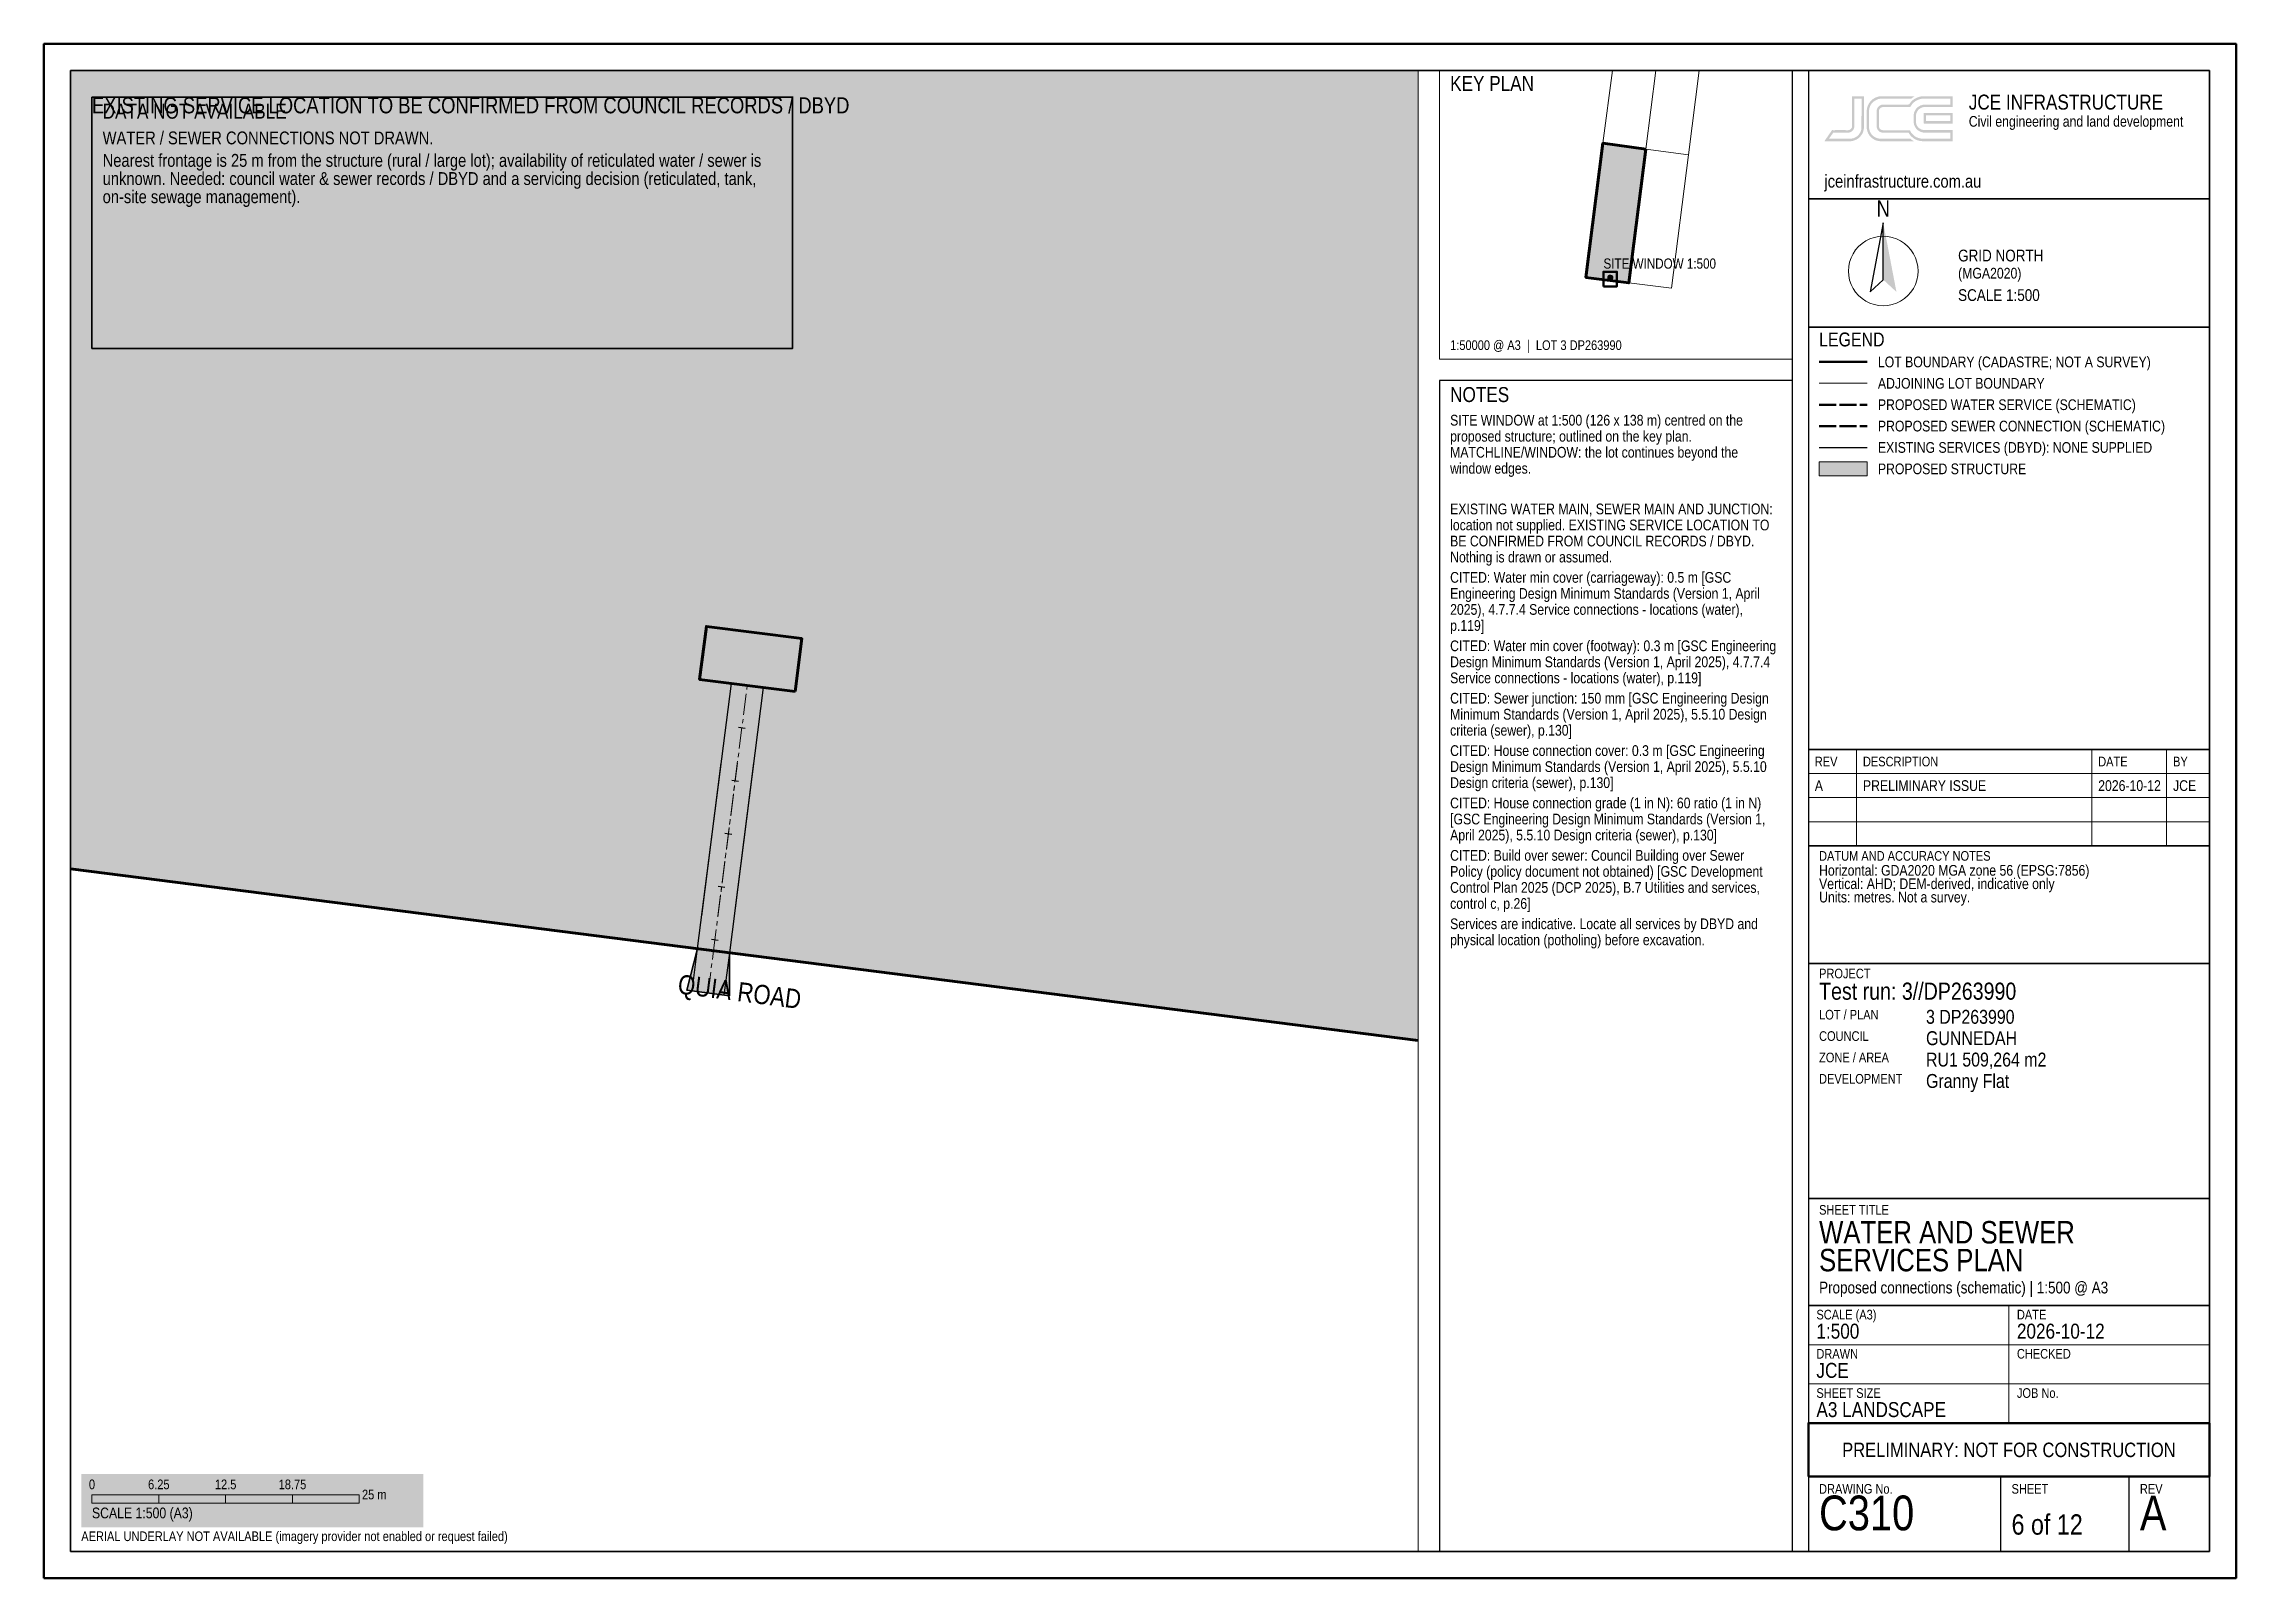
# Paper-space layout 'C310' of a CAD drawing. Header units: metres, sheet in millimetres. Extents: x 5 to 415, y 5 to 292.
# The model-space entities are those that its viewports show. They can reach past a viewport. Long polylines and large blocks are cut down to what shows.
import ezdxf
from ezdxf.enums import TextEntityAlignment as Align

# ---------------------------------------------------------------- set-up
doc = ezdxf.new("R2010")
doc.units = ezdxf.units.M
doc.header["$LTSCALE"] = 2.5
doc.linetypes.add('CENTER', pattern=[5.08, 3.175, -0.635, 0.635, -0.635])
doc.linetypes.add('DASHED', pattern=[1.524, 1.27, -0.254])
for name, color, linetype, lineweight in [('A-BLDG-SLAB', 5, 'CONTINUOUS', 50), ('C-ANNO-LOGO', 2, 'CONTINUOUS', 13), ('C-ANNO-NOTE', 7, 'CONTINUOUS', 18), ('C-ANNO-NRTH', 7, 'CONTINUOUS', 18), ('C-ANNO-ROAD', 7, 'CONTINUOUS', 25), ('C-ANNO-STMP', 1, 'CONTINUOUS', 35), ('C-ANNO-TABL', 7, 'CONTINUOUS', 18), ('C-ANNO-TTLB', 7, 'CONTINUOUS', 25), ('C-ANNO-WNDW', 1, 'CONTINUOUS', 35), ('C-DATA-NONE', 1, 'CONTINUOUS', 25), ('C-DRIV-CNTR', 6, 'CENTER', 18), ('C-DRIV-XOVR', 7, 'CONTINUOUS', 35), ('C-PROP-ADJN', 9, 'CONTINUOUS', 13), ('C-PROP-BDY', 3, 'CONTINUOUS', 50), ('C-UTIL-OTHR', 8, 'CONTINUOUS', 25), ('C-UTIL-SEWR', 3, 'CONTINUOUS', 25), ('C-UTIL-WATR', 5, 'CONTINUOUS', 25)]:
    doc.layers.add(name, color=color, linetype=linetype, lineweight=lineweight)
doc.layers.add('C-ANNO-VPRT', color=7, linetype='CONTINUOUS', lineweight=13, plot=False)
doc.styles.add('ARIAL NARROW', font='arialn.ttf')

msp = doc.modelspace()

# ---------------------------------------------------------------- hatches: boundary and pattern name
at = {"layer": 'A-BLDG-SLAB', "true_color": 0x1a33b2}
for points in [[(227880.51, 6571855.95), (227879.87, 6571853.68), (227879.01, 6571851.49), (227877.95, 6571849.39), (227876.68, 6571847.4), (227875.22, 6571845.55), (227873.59, 6571843.85), (227871.8, 6571842.32), (227869.87, 6571840.97), (227867.82, 6571839.82), (227865.66, 6571838.88), (227863.42, 6571838.15), (227861.12, 6571837.64), (227858.78, 6571837.36), (227856.43, 6571837.31), (227854.08, 6571837.49), (227845.15, 6571838.63), (227842.83, 6571839.04), (227840.56, 6571839.68), (227838.37, 6571840.54), (227836.27, 6571841.61), (227834.29, 6571842.87), (227832.44, 6571844.33), (227830.74, 6571845.96), (227829.2, 6571847.75), (227827.86, 6571849.68), (227826.7, 6571851.74), (227825.76, 6571853.89), (227825.03, 6571856.13), (227824.52, 6571858.43), (227824.24, 6571860.77), (227824.19, 6571863.13), (227824.38, 6571865.47), (227825.01, 6571870.43), (227825.42, 6571872.75), (227826.06, 6571875.02), (227826.91, 6571877.21), (227827.98, 6571879.31), (227829.25, 6571881.3), (227830.71, 6571883.15), (227832.34, 6571884.85), (227834.13, 6571886.38), (227836.06, 6571887.73), (227838.11, 6571888.88), (227840.27, 6571889.83), (227842.51, 6571890.56), (227844.81, 6571891.06), (227847.15, 6571891.34), (227849.5, 6571891.39), (227851.85, 6571891.21), (227860.78, 6571890.07), (227863.1, 6571889.66), (227865.36, 6571889.02), (227867.56, 6571888.16), (227869.66, 6571887.1), (227871.64, 6571885.83), (227873.49, 6571884.37), (227875.19, 6571882.74), (227876.72, 6571880.95), (227878.07, 6571879.02), (227879.22, 6571876.97), (227880.17, 6571874.81), (227880.9, 6571872.57), (227881.41, 6571870.27), (227881.69, 6571867.93), (227881.73, 6571865.58), (227881.55, 6571863.23), (227880.92, 6571858.27)], [(227848.18, 6571862.44), (227848.82, 6571867.4), (227857.74, 6571866.26), (227857.11, 6571861.3)]]:
    msp.add_hatch(color=7, dxfattribs=at).paths.add_polyline_path(points)
at = {"layer": 'A-BLDG-SLAB', "true_color": 0xc7d6ff, "transparency": 33554623}
msp.add_hatch(color=7, dxfattribs=at).paths.add_polyline_path([(227848.18, 6571862.44), (227848.82, 6571867.4), (227857.74, 6571866.26), (227857.11, 6571861.3)])
msp.add_hatch(color=7, dxfattribs=at).paths.add_polyline_path([(227848.18, 6571862.44), (227848.82, 6571867.4), (227857.74, 6571866.26), (227857.11, 6571861.3)])
at = {"layer": 'C-DRIV-XOVR', "true_color": 0xdbdbdb, "transparency": 33554610}
for points in [[(227851.16, 6571862.06), (227854.14, 6571861.68), (227850.98, 6571836.88), (227850.47, 6571832.91), (227847.49, 6571833.29), (227848, 6571837.26)], [(227851.16, 6571862.06), (227854.14, 6571861.68), (227850.98, 6571836.88), (227850.47, 6571832.91), (227847.49, 6571833.29), (227848, 6571837.26)], [(227850.24, 6571854.81), (227853.26, 6571854.81), (227851.39, 6571840.11), (227848.36, 6571840.11)]]:
    msp.add_hatch(color=7, dxfattribs=at).paths.add_polyline_path(points)
at = {"layer": 'C-DRIV-XOVR', "true_color": 0xbfbfbf, "transparency": 33554572}
msp.add_hatch(color=7, dxfattribs=at).paths.add_polyline_path([(227850.97, 6571832.85), (227847, 6571833.36), (227848, 6571837.26), (227850.98, 6571836.88)])
msp.add_hatch(color=7, dxfattribs=at).paths.add_polyline_path([(227850.97, 6571832.85), (227847, 6571833.36), (227848, 6571837.26), (227850.98, 6571836.88)])
at = {"layer": 'C-PROP-BDY', "true_color": 0xffe633, "transparency": 33554521}
msp.add_hatch(color=7, dxfattribs=at).paths.add_polyline_path([(228025.27, 6571814.67), (227673.7, 6571859.47), (227625.75, 6571865.58), (227784.61, 6573120), (228184.96, 6573064.69)])
at = {"layer": 'C-PROP-BDY', "true_color": 0xe6f5e0}
msp.add_hatch(color=7, dxfattribs=at).paths.add_polyline_path([(228025.27, 6571814.67), (227673.7, 6571859.47), (227625.75, 6571865.58), (227784.61, 6573120), (228184.96, 6573064.69)])

# ---------------------------------------------------------------- linework, layer by layer
at = {"layer": 'A-BLDG-SLAB', "lineweight": 60, "true_color": 0x14339e}
msp.add_lwpolyline([(227857.11, 6571861.3), (227848.18, 6571862.44), (227848.82, 6571867.4), (227857.74, 6571866.26)], close=True, dxfattribs=at)
at = {"layer": 'C-DRIV-CNTR', "lineweight": 13}
for points in [[(227848.98, 6571833.1), (227849.49, 6571837.07), (227852.65, 6571861.87)], [(227849.9, 6571840.31), (227851.72, 6571854.61)]]:
    msp.add_lwpolyline(points, dxfattribs=at)
at = {"layer": 'C-DRIV-CNTR', "linetype": 'CONTINUOUS', "lineweight": 25}
for points in [[(227852.46, 6571857.86), (227851.83, 6571857.94)], [(227851.83, 6571852.9), (227851.19, 6571852.98)], [(227851.2, 6571847.94), (227850.56, 6571848.02)], [(227850.56, 6571842.98), (227849.93, 6571843.06)], [(227849.93, 6571838.02), (227849.3, 6571838.1)], [(227849.3, 6571833.06), (227848.67, 6571833.14)]]:
    msp.add_lwpolyline(points, dxfattribs=at)
at = {"layer": 'C-DRIV-XOVR', "lineweight": 30}
msp.add_lwpolyline([(227848, 6571837.26), (227851.16, 6571862.06), (227854.14, 6571861.68), (227850.98, 6571836.88), (227850.47, 6571832.91), (227847.49, 6571833.29)], close=True, dxfattribs=at)
for points in [[(227848.39, 6571840.31), (227850.21, 6571854.61)], [(227853.23, 6571854.61), (227851.41, 6571840.31)]]:
    msp.add_lwpolyline(points, dxfattribs=at)
at = {"layer": 'C-DRIV-XOVR', "lineweight": 35}
msp.add_lwpolyline([(227850.98, 6571836.88), (227848, 6571837.26), (227847, 6571833.36), (227850.97, 6571832.85)], close=True, dxfattribs=at)
at = {"layer": 'C-PROP-ADJN', "lineweight": 9, "true_color": 0x737373}
for points in [[(227891.52, 6573950.44), (227784.61, 6573120), (228184.96, 6573064.69), (228298.12, 6573950.44)], [(228298.12, 6573950.44), (228184.96, 6573064.69), (228584.43, 6573013.67), (228704.08, 6573950.44)]]:
    msp.add_lwpolyline(points, dxfattribs=at)
at = {"layer": 'C-PROP-ADJN', "lineweight": 9, "true_color": 0x4c4c4c}
for points in [[(227882.02, 6573876.61), (227784.61, 6573120), (228184.96, 6573064.69), (228288.69, 6573876.61)], [(228288.69, 6573876.61), (228184.96, 6573064.69), (228584.43, 6573013.67), (228694.65, 6573876.61)]]:
    msp.add_lwpolyline(points, dxfattribs=at)
msp.add_lwpolyline([(228584.43, 6573013.67), (228184.96, 6573064.69), (228025.27, 6571814.67), (228424.78, 6571763.77)], close=True, dxfattribs=at)
at = {"layer": 'C-PROP-BDY', "lineweight": 60}
msp.add_lwpolyline([(228184.96, 6573064.69), (227784.61, 6573120), (227625.75, 6571865.58), (227673.7, 6571859.47), (228025.27, 6571814.67)], close=True, dxfattribs=at)
at = {"layer": 'C-PROP-BDY', "lineweight": 35}
msp.add_lwpolyline([(228184.96, 6573064.69), (227784.61, 6573120), (227625.75, 6571865.58), (227673.7, 6571859.47), (228025.27, 6571814.67)], close=True, dxfattribs=at)
at = {"layer": 'C-PROP-BDY', "lineweight": 50}
for points in [[(227787.87, 6571844.92), (227916.87, 6571828.49)], [(227824.77, 6571840.22), (227876.37, 6571833.65)]]:
    msp.add_lwpolyline(points, dxfattribs=at)

psp = doc.layouts.new('C310')

# ---------------------------------------------------------------- hatches: boundary and pattern name
at = {"layer": 'A-BLDG-SLAB', "true_color": 0xc7d6ff, "transparency": 33554585}
psp.add_hatch(color=7, dxfattribs=at).paths.add_polyline_path([(337, 211.2), (346, 211.2), (346, 213.8), (337, 213.8)])
at = {"layer": 'C-ANNO-LOGO', "true_color": 0xc79929}
h = psp.add_hatch(color=7, dxfattribs=at)
h.paths.add_polyline_path([(345.37, 282.21), (343.18, 282.21), (343.18, 276.57), (343.12, 276.31), (342.96, 276.08), (342.68, 275.9), (342.43, 275.85), (340.09, 275.86), (339.88, 275.84), (339.43, 275.86), (338.08, 273.92), (338.02, 273.79), (342.91, 273.78), (343.14, 273.81), (343.49, 273.89), (344.02, 274.11), (344.42, 274.38), (344.68, 274.64), (344.94, 274.95), (345.18, 275.38), (345.28, 275.7), (345.38, 276.15)])
h.paths.add_polyline_path([(344.92, 281.76), (344.95, 281.7), (344.92, 276.05), (344.76, 275.53), (344.47, 275.07), (344.11, 274.71), (343.76, 274.49), (343.43, 274.35), (343.03, 274.26), (342.68, 274.24), (342.32, 274.26), (342.04, 274.24), (338.88, 274.25), (338.87, 274.28), (339.65, 275.39), (342.56, 275.39), (342.97, 275.53), (343.19, 275.69), (343.36, 275.87), (343.49, 276.09), (343.59, 276.39), (343.6, 281.73), (343.63, 281.76)], flags=16)
psp.add_hatch(color=7, dxfattribs=at).paths.add_polyline_path([(346.68, 281.33), (346.34, 280.89), (346.16, 280.55), (346.02, 280.18), (345.94, 279.82), (345.92, 279.59), (345.92, 276.15), (346.02, 275.66), (346.21, 275.19), (346.49, 274.76), (346.76, 274.48), (347.07, 274.23), (347.45, 274.02), (347.78, 273.89), (348.19, 273.81), (348.48, 273.78), (354.69, 273.79), (354.67, 273.84), (354.4, 273.99), (354.08, 274.25), (348.52, 274.24), (348.15, 274.29), (347.69, 274.42), (347.23, 274.68), (346.87, 275.01), (346.65, 275.3), (346.48, 275.63), (346.36, 276.16), (346.36, 279.65), (346.39, 279.89), (346.53, 280.31), (346.71, 280.65), (346.86, 280.87), (347.18, 281.18), (347.47, 281.39), (347.99, 281.64), (348.48, 281.75), (349.01, 281.76), (354.24, 281.75), (354.67, 282.07), (354.85, 282.16), (354.86, 282.21), (348.44, 282.21), (348.09, 282.14), (347.58, 281.96), (347.07, 281.68)])
h = psp.add_hatch(color=7, dxfattribs=at)
h.paths.add_polyline_path([(361.99, 282.19), (356.38, 282.21), (356.16, 282.18), (355.84, 282.12), (355.35, 281.96), (354.82, 281.68), (354.49, 281.44), (354.19, 281.14), (353.82, 280.66), (353.39, 280.64), (348.98, 280.65), (348.8, 280.64), (348.54, 280.55), (348.23, 280.37), (348.03, 280.17), (347.86, 279.89), (347.79, 279.65), (347.79, 276.36), (347.88, 276.07), (348.01, 275.86), (348.18, 275.67), (348.37, 275.53), (348.75, 275.39), (353.74, 275.37), (354.12, 274.82), (354.53, 274.43), (355.03, 274.11), (355.32, 273.98), (355.79, 273.85), (356.33, 273.78), (361.98, 273.79), (361.99, 275.84), (361.96, 275.86), (356.59, 275.86), (356.17, 275.96), (355.74, 276.19), (355.43, 276.5), (355.24, 276.84), (355.18, 277.02), (355.14, 277.23), (355.14, 278.72), (355.23, 279.11), (355.37, 279.38), (355.53, 279.61), (355.69, 279.77), (355.95, 279.95), (356.23, 280.09), (356.44, 280.15), (356.77, 280.19), (361.99, 280.19)])
h.paths.add_polyline_path([(361.56, 281.73), (361.56, 280.67), (361.54, 280.65), (356.56, 280.64), (355.99, 280.48), (355.52, 280.21), (355.14, 279.84), (354.96, 279.57), (354.8, 279.23), (354.74, 279.02), (354.69, 278.71), (354.69, 277.35), (354.74, 276.98), (354.8, 276.78), (354.96, 276.43), (355.15, 276.15), (355.42, 275.88), (355.73, 275.66), (356.08, 275.5), (356.56, 275.39), (361.49, 275.41), (361.56, 275.36), (361.56, 274.28), (361.53, 274.25), (356.66, 274.26), (356.6, 274.24), (356.13, 274.26), (355.47, 274.42), (355.06, 274.62), (354.75, 274.83), (354.29, 275.3), (354.19, 275.45), (353.99, 275.85), (348.89, 275.85), (348.66, 275.9), (348.49, 275.99), (348.35, 276.13), (348.25, 276.3), (348.22, 276.47), (348.23, 279.61), (348.28, 279.77), (348.41, 279.94), (348.68, 280.13), (348.98, 280.19), (354.05, 280.19), (354.09, 280.22), (354.22, 280.46), (354.41, 280.72), (354.78, 281.09), (354.97, 281.24), (355.29, 281.44), (355.55, 281.55), (355.93, 281.68), (356.34, 281.75), (361.54, 281.76)], flags=16)
h = psp.add_hatch(color=7, dxfattribs=at)
h.paths.add_polyline_path([(356.58, 279.08), (356.57, 277.13), (356.61, 277.09), (361.62, 277.08), (361.99, 277.1), (361.99, 279.09)])
h.paths.add_polyline_path([(357.01, 278.61), (357.08, 278.65), (361.54, 278.64), (361.56, 278.62), (361.56, 277.56), (361.54, 277.54), (357.04, 277.54), (357.01, 277.61)], flags=16)
at = {"layer": 'C-ANNO-NRTH', "true_color": 0x000000}
for points in [[(349, 258.5), (351.47, 245.6), (349, 247.88)], [(14, 20.6), (26.5, 20.6), (26.5, 19), (14, 19)], [(39, 20.6), (51.5, 20.6), (51.5, 19), (39, 19)]]:
    psp.add_hatch(color=7, dxfattribs=at).paths.add_polyline_path(points)
at = {"layer": 'C-ANNO-NRTH', "true_color": 0xffffff, "transparency": 33554636}
psp.add_hatch(color=7, dxfattribs=at).paths.add_polyline_path([(12, 24.5), (76, 24.5), (76, 14.5), (12, 14.5)])
at = {"layer": 'C-DATA-NONE', "true_color": 0xffffff, "transparency": 33554661}
psp.add_hatch(color=7, dxfattribs=at).paths.add_polyline_path([(14, 282), (145, 282), (145, 235), (14, 235)])

# ---------------------------------------------------------------- linework, layer by layer
at = {"layer": 'A-BLDG-SLAB', "lineweight": 18, "true_color": 0x14339e}
psp.add_lwpolyline([(337, 211.2), (346, 211.2), (346, 213.8), (337, 213.8)], close=True, dxfattribs=at)
at = {"layer": 'C-ANNO-NRTH', "lineweight": 25}
psp.add_lwpolyline([(349, 258.5), (346.53, 245.6), (349, 247.88)], close=True, dxfattribs=at)
at = {"layer": 'C-ANNO-NRTH', "lineweight": 18}
for points in [[(345.04, 254.66), (344.4, 254.1)], [(345.75, 255.13), (345.04, 254.66)], [(346.51, 255.51), (345.75, 255.13)], [(347.32, 255.78), (346.51, 255.51)], [(348.15, 255.94), (347.32, 255.78)], [(349, 256), (348.15, 255.94)], [(349.85, 255.94), (349, 256)], [(350.68, 255.78), (349.85, 255.94)], [(351.49, 255.51), (350.68, 255.78)], [(352.25, 255.13), (351.49, 255.51)], [(352.96, 254.66), (352.25, 255.13)], [(353.6, 254.1), (352.96, 254.66)], [(342.56, 250.35), (342.5, 249.5)], [(342.72, 251.18), (342.56, 250.35)], [(342.99, 251.99), (342.72, 251.18)], [(343.37, 252.75), (342.99, 251.99)], [(343.84, 253.46), (343.37, 252.75)], [(344.4, 254.1), (343.84, 253.46)], [(354.16, 253.46), (353.6, 254.1)], [(354.63, 252.75), (354.16, 253.46)], [(355.01, 251.99), (354.63, 252.75)], [(355.28, 251.18), (355.01, 251.99)], [(355.44, 250.35), (355.28, 251.18)], [(355.5, 249.5), (355.44, 250.35)], [(342.5, 249.5), (342.56, 248.65)], [(342.56, 248.65), (342.72, 247.82)], [(342.72, 247.82), (342.99, 247.01)], [(342.99, 247.01), (343.37, 246.25)], [(343.37, 246.25), (343.84, 245.54)], [(354.16, 245.54), (354.63, 246.25)], [(354.63, 246.25), (355.01, 247.01)], [(355.01, 247.01), (355.28, 247.82)], [(355.28, 247.82), (355.44, 248.65)], [(355.44, 248.65), (355.5, 249.5)], [(343.84, 245.54), (344.4, 244.9)], [(344.4, 244.9), (345.04, 244.34)], [(345.04, 244.34), (345.75, 243.87)], [(345.75, 243.87), (346.51, 243.49)], [(346.51, 243.49), (347.32, 243.22)], [(347.32, 243.22), (348.15, 243.06)], [(348.15, 243.06), (349, 243)], [(349, 243), (349.85, 243.06)], [(349.85, 243.06), (350.68, 243.22)], [(350.68, 243.22), (351.49, 243.49)], [(351.49, 243.49), (352.25, 243.87)], [(352.25, 243.87), (352.96, 244.34)], [(352.96, 244.34), (353.6, 244.9)], [(353.6, 244.9), (354.16, 245.54)]]:
    psp.add_lwpolyline(points, dxfattribs=at)
for points in [[(14, 19), (26.5, 19), (26.5, 20.6), (14, 20.6)], [(26.5, 19), (39, 19), (39, 20.6), (26.5, 20.6)], [(39, 19), (51.5, 19), (51.5, 20.6), (39, 20.6)], [(51.5, 19), (64, 19), (64, 20.6), (51.5, 20.6)]]:
    psp.add_lwpolyline(points, close=True, dxfattribs=at)
at = {"layer": 'C-ANNO-STMP', "lineweight": 50, "true_color": 0xb81a1a}
psp.add_lwpolyline([(335, 24), (410, 24), (410, 34), (335, 34)], close=True, dxfattribs=at)
at = {"layer": 'C-ANNO-TABL', "lineweight": 25}
psp.add_lwpolyline([(266, 10), (332, 10), (332, 229), (266, 229)], close=True, dxfattribs=at)
at = {"layer": 'C-ANNO-TABL', "lineweight": 13}
for points in [[(344, 142), (344, 160)], [(388, 142), (388, 160)], [(402, 142), (402, 160)], [(335, 155.5), (410, 155.5)], [(335, 151), (410, 151)], [(335, 146.5), (410, 146.5)]]:
    psp.add_lwpolyline(points, dxfattribs=at)
at = {"layer": 'C-ANNO-TTLB', "lineweight": 50}
psp.add_lwpolyline([(5, 5), (415, 5), (415, 292), (5, 292)], close=True, dxfattribs=at)
at = {"layer": 'C-ANNO-TTLB', "lineweight": 35}
psp.add_lwpolyline([(10, 10), (410, 10), (410, 287), (10, 287)], close=True, dxfattribs=at)
at = {"layer": 'C-ANNO-TTLB', "lineweight": 25}
for points in [[(10, 10), (332, 10), (332, 287), (10, 287)], [(335, 263), (410, 263), (410, 287), (335, 287)], [(335, 239), (410, 239), (410, 263), (335, 263)], [(335, 160), (410, 160), (410, 239), (335, 239)], [(335, 142), (410, 142), (410, 160), (335, 160)], [(335, 120), (410, 120), (410, 142), (335, 142)], [(335, 76), (410, 76), (410, 120), (335, 120)], [(335, 56), (410, 56), (410, 76), (335, 76)], [(335, 34), (410, 34), (410, 56), (335, 56)], [(335, 10), (410, 10), (410, 24), (335, 24)]]:
    psp.add_lwpolyline(points, close=True, dxfattribs=at)
at = {"layer": 'C-ANNO-TTLB', "lineweight": 18}
for points in [[(372.5, 34), (372.5, 56)], [(335, 48.67), (410, 48.67)], [(335, 41.33), (410, 41.33)]]:
    psp.add_lwpolyline(points, dxfattribs=at)
at = {"layer": 'C-ANNO-TTLB', "lineweight": 25}
for points in [[(371, 10), (371, 24)], [(395, 10), (395, 24)]]:
    psp.add_lwpolyline(points, dxfattribs=at)
at = {"layer": 'C-ANNO-WNDW', "lineweight": 50}
psp.add_lwpolyline([(296.68, 246.61), (299.2, 246.61), (299.2, 249.38), (296.68, 249.38)], close=True, dxfattribs=at)
at = {"layer": 'C-DATA-NONE', "lineweight": 35, "true_color": 0xb81a1a}
psp.add_lwpolyline([(14, 235), (145, 235), (145, 282), (14, 282)], close=True, dxfattribs=at)
at = {"layer": 'C-PROP-ADJN', "lineweight": 13, "true_color": 0x595959}
psp.add_lwpolyline([(337, 228.5), (346, 228.5)], dxfattribs=at)
at = {"layer": 'C-PROP-BDY', "lineweight": 50, "true_color": 0x00801a}
psp.add_lwpolyline([(337, 232.5), (346, 232.5)], dxfattribs=at)
at = {"layer": 'C-UTIL-OTHR', "lineweight": 25, "true_color": 0x808080}
psp.add_lwpolyline([(337, 216.5), (346, 216.5)], dxfattribs=at)
at = {"layer": 'C-UTIL-SEWR', "linetype": 'DASHED', "lineweight": 50, "true_color": 0x8c4c0d}
psp.add_lwpolyline([(337, 220.5), (346, 220.5)], dxfattribs=at)
at = {"layer": 'C-UTIL-WATR', "linetype": 'DASHED', "lineweight": 50, "true_color": 0x0059cc}
psp.add_lwpolyline([(337, 224.5), (346, 224.5)], dxfattribs=at)

# ---------------------------------------------------------------- texts
at = {"layer": 'C-ANNO-NOTE', "style": 'ARIAL NARROW'}
for s, height, p in [('KEY PLAN', 2.8, (268, 286)), ('SITE WINDOW at 1:500 (126 x 138 m) centred on the', 2, (268, 222.6)), ('proposed structure; outlined on the key plan.', 2, (268, 219.6)), ('window edges.', 2, (268, 213.6)), ('MATCHLINE/WINDOW: the lot continues beyond the', 2, (268, 216.6)), ('EXISTING WATER MAIN, SEWER MAIN AND JUNCTION:', 2, (268, 206)), ('location not supplied. EXISTING SERVICE LOCATION TO', 2, (268, 203)), ('BE CONFIRMED FROM COUNCIL RECORDS / DBYD.', 2, (268, 200)), ('Nothing is drawn or assumed.', 2, (268, 197)), ('CITED: Water min cover (carriageway): 0.5 m [GSC', 2, (268, 193.2)), ('Engineering Design Minimum Standards (Version 1, April', 2, (268, 190.2)), ('2025), 4.7.7.4 Service connections - locations (water),', 2, (268, 187.2)), ('CITED: Water min cover (footway): 0.3 m [GSC Engineering', 2, (268, 180.4)), ('p.119]', 2, (268, 184.2)), ('Design Minimum Standards (Version 1, April 2025), 4.7.7.4', 2, (268, 177.4)), ('Service connections - locations (water), p.119]', 2, (268, 174.4)), ('CITED: Sewer junction: 150 mm [GSC Engineering Design', 2, (268, 170.6)), ('criteria (sewer), p.130]', 2, (268, 164.6)), ('Minimum Standards (Version 1, April 2025), 5.5.10 Design', 2, (268, 167.6)), ('CITED: House connection cover: 0.3 m [GSC Engineering', 2, (268, 160.8)), ('Design Minimum Standards (Version 1, April 2025), 5.5.10', 2, (268, 157.8)), ('Design criteria (sewer), p.130]', 2, (268, 154.8)), ('CITED: House connection grade (1 in N): 60 ratio (1 in N)', 2, (268, 151)), ('[GSC Engineering Design Minimum Standards (Version 1,', 2, (268, 148)), ('April 2025), 5.5.10 Design criteria (sewer), p.130]', 2, (268, 145)), ('CITED: Build over sewer: Council Building over Sewer', 2, (268, 141.2)), ('Control Plan 2025 (DCP 2025), B.7 Utilities and services,', 2, (268, 135.2)), ('Policy (policy document not obtained) [GSC Development', 2, (268, 138.2)), ('control c, p.26]', 2, (268, 132.2)), ('Services are indicative. Locate all services by DBYD and', 2, (268, 128.4)), ('physical location (potholing) before excavation.', 2, (268, 125.4))]:
    psp.add_text(s, height=height, dxfattribs=at).set_placement(p, align=Align.TOP_LEFT)
psp.add_text('1:50000 @ A3  |  LOT 3 DP263990', height=1.8, dxfattribs=at).set_placement((268, 234.2), align=Align.BOTTOM_LEFT)
at = {"layer": 'C-ANNO-NOTE', "true_color": 0x000000, "style": 'ARIAL NARROW'}
psp.add_text('NOTES', height=2.8, dxfattribs=at).set_placement((268, 227.8), align=Align.TOP_LEFT)
at = {"layer": 'C-ANNO-NOTE', "true_color": 0x404040, "style": 'ARIAL NARROW'}
psp.add_text('AERIAL UNDERLAY NOT AVAILABLE (imagery provider not enabled or request failed)', height=1.8, dxfattribs=at).set_placement((12, 11.4), align=Align.BOTTOM_LEFT)
at = {"layer": 'C-ANNO-NRTH', "style": 'ARIAL NARROW'}
psp.add_text('N', height=3, dxfattribs=at).set_placement((349, 261.2), align=Align.MIDDLE_CENTER)
for s, height, p in [('GRID NORTH', 2.2, (363, 253.5)), ('(MGA2020)', 2, (363, 250.1)), ('SCALE 1:500', 2.2, (363, 246.1)), ('SCALE 1:500 (A3)', 2, (14, 18.2))]:
    psp.add_text(s, height=height, dxfattribs=at).set_placement(p, align=Align.TOP_LEFT)
for s, p in [('0', (14, 21.1)), ('6.25', (26.5, 21.1)), ('12.5', (39, 21.1)), ('18.75', (51.5, 21.1))]:
    psp.add_text(s, height=1.8, dxfattribs=at).set_placement(p, align=Align.BOTTOM_CENTER)
psp.add_text('25 m', height=1.8, dxfattribs=at).set_placement((64.5, 19.2), align=Align.BOTTOM_LEFT)
at = {"layer": 'C-ANNO-ROAD', "true_color": 0x333333, "style": 'ARIAL NARROW'}
psp.add_text('QUIA ROAD', height=3.6, rotation=-7.2616, dxfattribs=at).set_placement((135.12, 114.71), align=Align.MIDDLE_CENTER)
at = {"layer": 'C-ANNO-STMP', "true_color": 0xb81a1a, "style": 'ARIAL NARROW'}
psp.add_text('PRELIMINARY: NOT FOR CONSTRUCTION', height=2.7, dxfattribs=at).set_placement((372.5, 29), align=Align.MIDDLE_CENTER)
at = {"layer": 'C-ANNO-TABL', "style": 'ARIAL NARROW'}
for s, height, p in [('REV', 1.8, (336.2, 157.75)), ('DESCRIPTION', 1.8, (345.2, 157.75)), ('DATE', 1.8, (389.2, 157.75)), ('BY', 1.8, (403.2, 157.75)), ('A', 2, (336.2, 153.25)), ('PRELIMINARY ISSUE', 2, (345.2, 153.25)), ('2026-10-12', 2, (389.2, 153.25)), ('JCE', 2, (403.2, 153.25))]:
    psp.add_text(s, height=height, dxfattribs=at).set_placement(p, align=Align.MIDDLE_LEFT)
at = {"layer": 'C-ANNO-TTLB', "style": 'ARIAL NARROW'}
for s, height, p in [('JCE INFRASTRUCTURE', 2.8, (365, 282.5)), ('LEGEND', 2.6, (337, 238)), ('Vertical: AHD; DEM-derived, indicative only', 2, (337, 135.9)), ('Horizontal: GDA2020 MGA zone 56 (EPSG:7856)', 2, (337, 138.4)), ('Units: metres. Not a survey.', 2, (337, 133.4)), ('Test run: 3//DP263990', 3.2, (337, 116.4)), ('3 DP263990', 2.6, (357, 111.3)), ('GUNNEDAH', 2.6, (357, 107.3)), ('RU1 509,264 m2', 2.6, (357, 103.3)), ('Granny Flat', 2.6, (357, 99.3)), ('WATER AND SEWER', 4.2, (337, 71.8)), ('SERVICES PLAN', 4.2, (337, 66.6)), ('1:500', 2.8, (336.5, 52.6)), ('2026-10-12', 2.8, (374, 52.6)), ('JCE', 2.8, (336.5, 45.27)), ('A3 LANDSCAPE', 2.8, (336.5, 37.93))]:
    psp.add_text(s, height=height, dxfattribs=at).set_placement(p, align=Align.TOP_LEFT)
at = {"layer": 'C-ANNO-TTLB', "true_color": 0x404040, "style": 'ARIAL NARROW'}
psp.add_text('Civil engineering and land development', height=2, dxfattribs=at).set_placement((365, 278.5), align=Align.TOP_LEFT)
at = {"layer": 'C-ANNO-TTLB', "true_color": 0x1a408c, "style": 'ARIAL NARROW'}
psp.add_text('jceinfrastructure.com.au', height=2.4, dxfattribs=at).set_placement((338, 267.5), align=Align.TOP_LEFT)
at = {"layer": 'C-ANNO-TTLB', "style": 'ARIAL NARROW'}
for s, p in [('LOT BOUNDARY (CADASTRE; NOT A SURVEY)', (348, 232.5)), ('ADJOINING LOT BOUNDARY', (348, 228.5)), ('PROPOSED WATER SERVICE (SCHEMATIC)', (348, 224.5)), ('PROPOSED SEWER CONNECTION (SCHEMATIC)', (348, 220.5)), ('EXISTING SERVICES (DBYD): NONE SUPPLIED', (348, 216.5)), ('PROPOSED STRUCTURE', (348, 212.5))]:
    psp.add_text(s, height=2, dxfattribs=at).set_placement(p, align=Align.MIDDLE_LEFT)
at = {"layer": 'C-ANNO-TTLB', "true_color": 0x595959, "style": 'ARIAL NARROW'}
for s, p in [('DATUM AND ACCURACY NOTES', (337, 141)), ('PROJECT', (337, 119)), ('LOT / PLAN', (337, 111.3)), ('COUNCIL', (337, 107.3)), ('ZONE / AREA', (337, 103.3)), ('DEVELOPMENT', (337, 99.3)), ('SHEET TITLE', (337, 74.8)), ('SCALE (A3)', (336.5, 55.2)), ('DATE', (374, 55.2)), ('DRAWN', (336.5, 47.87)), ('CHECKED', (374, 47.87)), ('SHEET SIZE', (336.5, 40.53)), ('JOB No.', (374, 40.53)), ('DRAWING No.', (337, 22.6)), ('SHEET', (373, 22.6)), ('REV', (397, 22.6))]:
    psp.add_text(s, height=1.8, dxfattribs=at).set_placement(p, align=Align.TOP_LEFT)
at = {"layer": 'C-ANNO-TTLB', "true_color": 0x333333, "style": 'ARIAL NARROW'}
psp.add_text('Proposed connections (schematic) | 1:500 @ A3', height=2.2, dxfattribs=at).set_placement((337, 57.6), align=Align.BOTTOM_LEFT)
at = {"layer": 'C-ANNO-TTLB', "style": 'ARIAL NARROW'}
for s, height, p in [('C310', 6.5, (337, 12)), ('6 of 12', 3.8, (373, 12)), ('A', 6.5, (397, 12))]:
    psp.add_text(s, height=height, dxfattribs=at).set_placement(p, align=Align.BOTTOM_LEFT)
at = {"layer": 'C-ANNO-WNDW', "true_color": 0xcc1a1a, "style": 'ARIAL NARROW'}
psp.add_text('SITE WINDOW 1:500', height=1.9, dxfattribs=at).set_placement((296.68, 249.38), align=Align.BOTTOM_LEFT)
at = {"layer": 'C-DATA-NONE', "true_color": 0xcc1a1a, "style": 'ARIAL NARROW'}
psp.add_text('EXISTING SERVICE LOCATION TO BE CONFIRMED FROM COUNCIL RECORDS / DBYD', height=3, dxfattribs=at).set_placement((14, 282), align=Align.TOP_LEFT)
at = {"layer": 'C-DATA-NONE', "true_color": 0xb81a1a, "style": 'ARIAL NARROW'}
for s, height, p in [('DATA NOT AVAILABLE', 2.8, (16, 280.8)), ('WATER / SEWER CONNECTIONS NOT DRAWN.', 2.4, (16, 275.6)), ('Nearest frontage is 25 m from the structure (rural / large lot); availability of reticulated water / sewer is', 2.4, (16, 271.4)), ('unknown. Needed: council water & sewer records / DBYD and a servicing decision (reticulated, tank,', 2.4, (16, 268)), ('on-site sewage management).', 2.4, (16, 264.6))]:
    psp.add_text(s, height=height, dxfattribs=at).set_placement(p, align=Align.TOP_LEFT)

# ---------------------------------------------------------------- viewports
at = {"layer": 'C-ANNO-VPRT'}
vp = psp.add_viewport(center=(136, 148.5), size=(252, 277), view_center_point=(227852.37, 6571850.13), view_height=138.5, dxfattribs=at)
vp.frozen_layers = ['C-ANNO-LOGO', 'C-ANNO-NOTE', 'C-ANNO-NRTH', 'C-ANNO-ROAD', 'C-ANNO-STMP', 'C-ANNO-TABL', 'C-ANNO-TTLB', 'C-ANNO-VPRT', 'C-ANNO-WNDW', 'C-DATA-NONE', 'C-PROP-ADJN', 'C-UTIL-OTHR', 'C-UTIL-SEWR', 'C-UTIL-WATR']
vp = psp.add_viewport(center=(299, 260), size=(66, 54), view_center_point=(227905.36, 6572450.44), view_height=2700, status=3, dxfattribs=at)
vp.frozen_layers = ['C-ANNO-LOGO', 'C-ANNO-NOTE', 'C-ANNO-NRTH', 'C-ANNO-ROAD', 'C-ANNO-STMP', 'C-ANNO-TABL', 'C-ANNO-TTLB', 'C-ANNO-VPRT', 'C-ANNO-WNDW', 'C-DATA-NONE', 'C-DRIV-CNTR', 'C-DRIV-XOVR', 'C-UTIL-OTHR', 'C-UTIL-SEWR', 'C-UTIL-WATR']

doc.saveas('drawing.dxf')
